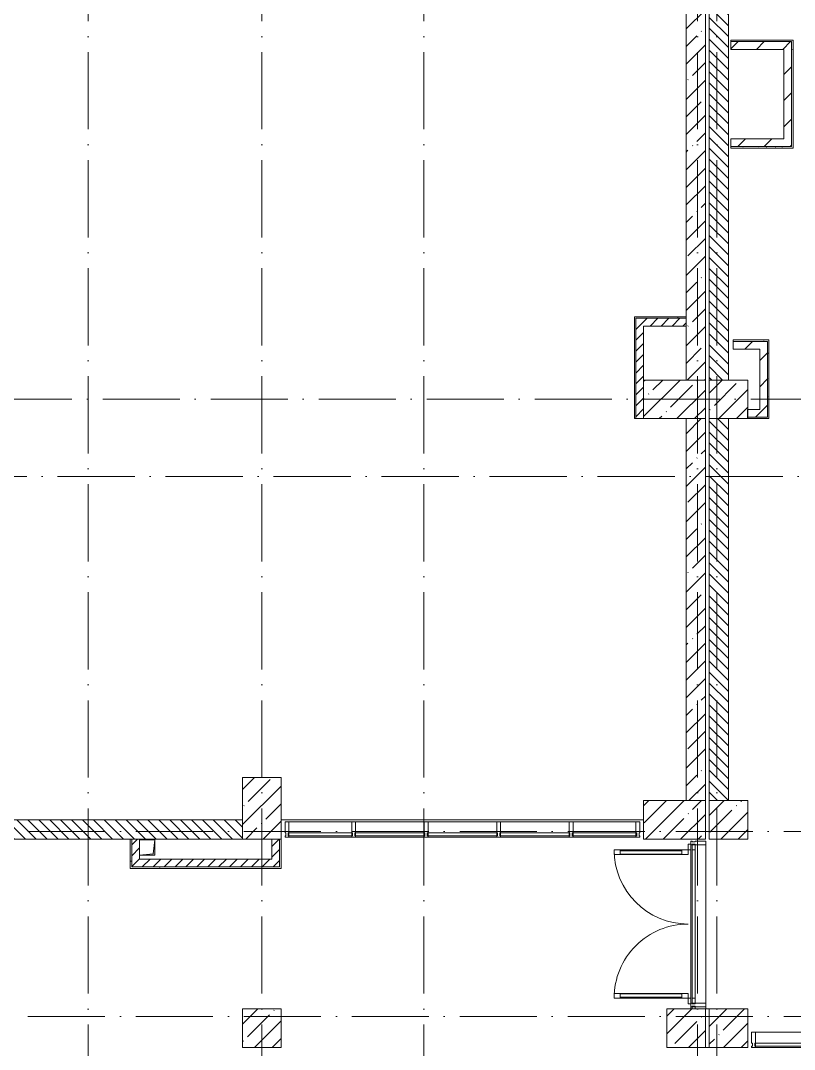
# Model space of a CAD drawing. Header units: millimetres. Extents: x -6467 to 106027, y -7090 to 195095.
# Drawn here: x 65821 to 75855, y 67156 to 80489 of the extents above; entities that cross this region are included whole.
import ezdxf

# ---------------------------------------------------------------- set-up
doc = ezdxf.new("R2010")
doc.units = ezdxf.units.MM
doc.linetypes.add('50_200_ШТРИХ_1Т_ш5_п1_п1_', pattern=[1400, 1000, -200, 0, -200])
for name, color, linetype, lineweight in [('A-DETL-GENF', 7, 'Continuous', 9), ('A-DOOR-2', 7, 'Continuous', 5), ('A-FLOR', 7, 'Continuous', 9), ('A-GLAZ-CWMG', 7, 'Continuous', 9), ('A-GLAZ-CWMG-1', 7, 'Continuous', 20), ('A-WALL', 7, 'Continuous', 5), ('A-WALL-FNSH-1', 7, 'Continuous', 5), ('I-WALL', 7, 'Continuous', 5), ('S-COLS', 7, 'Continuous', 9), ('S-COLS-1', 7, 'Continuous', 5)]:
    doc.layers.add(name, color=color, linetype=linetype, lineweight=lineweight)
for name, color, linetype, lineweight, true_color in [('I-WALL-1', 7, 'Continuous', 5, 0x787878), ('M-EQPM-1', 7, 'Continuous', 9, 0xaaaaaa), ('M-EQPM-2', 7, 'Continuous', 9, 0xe2e2e2), ('Оси-3', 7, '50_200_ШТРИХ_1Т_ш5_п1_п1_', 9, 0xaaaaaa)]:
    doc.layers.add(name, color=color, linetype=linetype, lineweight=lineweight, true_color=true_color)
pattern_1 = [(135, (0, 0), (-70.71068, -70.71068), [])]
pattern_2 = [(45, (0, 0), (-228.0985, 228.0985), []), (45, (228.1, 0), (-228.0985, 228.0985), [403.225, -80.645, 6.706, -73.939])]
pattern_3 = [(45, (0, 0), (-70.71068, 70.71068), [])]
pattern_4 = [(0, (0, 0), (406.4, 101.6), [6.706, -298.094, 6.706, -298.094, -1625.6]), (0, (0, 0), (406.4, 101.6), [-609.6, 6.706, -602.894, 6.706, -298.094, -711.2]), (0, (0, 0), (406.4, 101.6), [-1524, 6.706, -196.494, 6.706, -501.294]), (120, (152.4, 50.8), (-291.18818, 301.15272), [6.706, -298.094, 6.706, -298.094, -1625.6]), (120, (152.4, 50.8), (-291.18818, 301.15272), [-609.6, 6.706, -602.894, 6.706, -298.094, -711.2]), (120, (152.4, 50.8), (-291.18818, 301.15272), [-1524, 6.706, -196.494, 6.706, -501.294]), (240, (203.2, 254), (-115.21182, -402.75272), [6.706, -298.094, 6.706, -298.094, -1625.6]), (240, (203.2, 254), (-115.21182, -402.75272), [-609.6, 6.706, -602.894, 6.706, -298.094, -711.2]), (240, (203.2, 254), (-115.21182, -402.75272), [-1524, 6.706, -196.494, 6.706, -501.294])]
pattern_5 = [(45, (0, 0), (-169.70563, 169.70563), [])]

# ---------------------------------------------------------------- blocks, each defined once
blk = doc.blocks.new('Дверь_Витражная_СКБ_2Ст - ДВВ_ДАО_СОШ_Коридор EIW60-23084938-АИ_План этажа Радиаторы_2')
at = {"layer": 'A-DETL-GENF'}
for p, q in [((-960, 1010), (-900, 1010)), ((-960, 1010), (-960, 50)), ((-900, 1010), (-960, 1010)), ((-960, 1010), (-960, 50)), ((-900, 1010), (-900, 50)), ((-900, 50), (-900, 1010)), ((960, 1010), (900, 1010)), ((900, 1010), (900, 50)), ((960, 1010), (900, 1010)), ((900, 1010), (900, 50)), ((960, 1010), (960, 50)), ((960, 50), (960, 1010)), ((-960, 930), (-900, 930)), ((-950, 930), (-950, 130)), ((-906, 930), (-906, 130)), ((960, 930), (900, 930)), ((906, 930), (906, 130)), ((950, 930), (950, 130)), ((-1035, 50), (-1035, 17)), ((-960, 50), (-1035, 50)), ((-960, 50), (-1035, 50)), ((-1035, 50), (-1035, 17)), ((-960, 130), (-900, 130)), ((-900, 50), (-960, 50)), ((-960, 50), (-900, 50)), ((-960, 17), (-960, 50)), ((-960, 17), (-960, 50)), ((-960, -40), (-960, 0)), ((-960, -40), (-960, 0)), ((960, 130), (900, 130)), ((900, 50), (960, 50)), ((900, 50), (960, 50)), ((960, 17), (960, 50)), ((960, 50), (1035, 50)), ((960, 50), (960, 17)), ((1035, 50), (960, 50)), ((960, -40), (960, 0)), ((960, 0), (960, -40)), ((1035, 50), (1035, 17)), ((1035, 17), (1035, 50))]:
    blk.add_line(p, q, dxfattribs=at)
at = {"layer": 'A-DOOR-2'}
for p, q in [((-960, 1010), (-960, 50)), ((960, 1010), (960, 50))]:
    blk.add_line(p, q, dxfattribs=at)
for centre, start, end in [((-960, 50), 360, 90), ((960, 50), 90, 180)]:
    blk.add_arc(centre, 960, start, end, dxfattribs=at)
blk = doc.blocks.new('Прямоугольный импост - Импост структурный с накладкой - 180мм-22070662-АИ_План этажа Радиаторы_2')
at = {"layer": 'A-GLAZ-CWMG'}
for p, q in [((74510, 66556), (74510, 64506)), ((74527, 66556), (74567, 66556)), ((74527, 66556), (74527, 64506)), ((74567, 66556), (74567, 64506)), ((74707, 66556), (74707, 64506)), ((74567, 64506), (74527, 64506))]:
    blk.add_line(p, q, dxfattribs=at)
blk = doc.blocks.new('Прямоугольный импост - Импост структурный с накладкой - 180мм-22069925-АИ_План этажа Радиаторы_2')
at = {"layer": 'A-GLAZ-CWMG-1'}
for p, q in [((-25, 40), (-25, 180)), ((-25, 180), (25, 180)), ((25, 180), (25, 40)), ((-15, 40), (-25, 40)), ((-25, -17), (-25, 0)), ((-25, 0), (-15, 0)), ((-15, 0), (-15, 40)), ((15, 40), (15, 0)), ((25, 40), (15, 40)), ((15, 0), (25, 0)), ((25, 0), (25, -17)), ((25, -17), (-25, -17))]:
    blk.add_line(p, q, dxfattribs=at)
blk = doc.blocks.new('BSC_Колонна _Прямоугольная - 500х800-V296-АИ_План этажа Радиаторы_2')
at = {"layer": 'S-COLS-1'}
h = blk.add_hatch(dxfattribs=at)
h.set_pattern_fill('FP_192', color=256, style=0, pattern_type=2)
h.set_pattern_definition([(315, (-75581.04, 74300), (228.0985, 228.0985), []), (315, (-75581.04, 74071.9), (228.0985, 228.0985), [403.225, -80.645, 6.706, -73.939])])
h.paths.add_polyline_path([(-250, 400), (-250, -400), (250, -400), (250, 400), (131, 400)])
for p, q in [((250, 400), (-250, 400)), ((-250, 400), (-250, -400)), ((250, -400), (250, 400)), ((-250, -400), (250, -400))]:
    blk.add_line(p, q, dxfattribs=at)
blk = doc.blocks.new('BSC_Колонна _Прямоугольная - 500х800-V297-АИ_План этажа Радиаторы_2')
at = {"layer": 'S-COLS-1'}
h = blk.add_hatch(dxfattribs=at)
h.set_pattern_fill('FP_193', color=256, style=0, pattern_type=2)
h.set_pattern_definition([(315, (-70130.7, 74300), (228.0985, 228.0985), []), (315, (-70130.7, 74071.9), (228.0985, 228.0985), [403.225, -80.645, 6.706, -73.939])])
h.paths.add_polyline_path([(-250, 400), (-250, -400), (250, -400), (250, 400), (-50, 400)])
for p, q in [((250, 400), (-250, 400)), ((-250, 400), (-250, -400)), ((250, -400), (250, 400)), ((-250, -400), (250, -400))]:
    blk.add_line(p, q, dxfattribs=at)
blk = doc.blocks.new('Канал вертикальный прямоугольный - Шахта - значок проема-24087354-АИ_План этажа Радиаторы_2')
at = {"layer": 'M-EQPM-2'}
blk.add_hatch(color=256, dxfattribs=at).paths.add_polyline_path([(-100, 100), (-100, -100), (-80, 80), (100, 100)])
at = {"layer": 'M-EQPM-1'}
for p, q in [((-100, -100), (-100, 100)), ((-100, 100), (100, 100)), ((-80, 80), (-100, -100)), ((-80, 80), (100, 100)), ((100, 100), (100, -100)), ((100, -100), (-100, -100))]:
    blk.add_line(p, q, dxfattribs=at)
blk = doc.blocks.new('Прямоугольный импост - Импост структурный с накладкой - 180мм-23210170-АИ_План этажа Радиаторы_2')
at = {"layer": 'A-GLAZ-CWMG'}
for p, q in [((71055, 70103), (70165, 70103)), ((70165, 69923), (70165, 69963)), ((71055, 69963), (70165, 69963)), ((71055, 69923), (70165, 69923)), ((71055, 69906), (70165, 69906)), ((71055, 69963), (71055, 69923))]:
    blk.add_line(p, q, dxfattribs=at)
blk = doc.blocks.new('Прямоугольный импост - Импост структурный с накладкой - 180мм-23210067-АИ_План этажа Радиаторы_2')
at = {"layer": 'A-GLAZ-CWMG-1'}
for p, q in [((-25, 0), (-25, 17)), ((-25, 17), (25, 17)), ((-15, 0), (-25, 0)), ((-15, -40), (-15, 0)), ((25, 0), (15, 0)), ((15, 0), (15, -40)), ((25, 17), (25, 0)), ((-25, -180), (-25, -40)), ((-25, -40), (-15, -40)), ((15, -40), (25, -40)), ((25, -40), (25, -180)), ((25, -180), (-25, -180))]:
    blk.add_line(p, q, dxfattribs=at)
blk = doc.blocks.new('Прямоугольный импост - Импост структурный с накладкой - 180мм-26317004-АИ_План этажа Радиаторы_2')
at = {"layer": 'A-GLAZ-CWMG'}
for p, q in [((73800, 70103), (72985, 70103)), ((72985, 69923), (72985, 69963)), ((73800, 69963), (72985, 69963)), ((73800, 69923), (72985, 69923)), ((73800, 69906), (72985, 69906)), ((73800, 69963), (73800, 69923))]:
    blk.add_line(p, q, dxfattribs=at)
blk = doc.blocks.new('BSC_Колонна _Прямоугольная - 500х500-V365-АИ_План этажа Радиаторы_2')
at = {"layer": 'S-COLS-1'}
h = blk.add_hatch(dxfattribs=at)
h.set_pattern_fill('FP_251', color=256, style=0, pattern_type=2)
h.set_pattern_definition([(45, (-68950, -67430.7), (-228.0985, 228.0985), []), (45, (-68721.9, -67430.7), (-228.0985, 228.0985), [403.225, -80.645, 6.706, -73.939])])
h.paths.add_polyline_path([(-250, -250), (250, -250), (250, 250), (-250, 250)])
for p, q in [((250, 250), (-250, 250)), ((-250, 250), (-250, -250)), ((250, -250), (250, 250)), ((-250, -250), (250, -250))]:
    blk.add_line(p, q, dxfattribs=at)
blk = doc.blocks.new('Прямоугольный импост - Импост структурный с накладкой - 180мм-26311728-АИ_План этажа Радиаторы_2')
at = {"layer": 'A-GLAZ-CWMG'}
for p, q in [((9600, 10131), (9600, 11156)), ((9617, 11156), (9657, 11156)), ((9617, 10131), (9617, 11156)), ((9657, 10131), (9657, 11156)), ((9797, 10131), (9797, 11156)), ((9657, 10131), (9617, 10131))]:
    blk.add_line(p, q, dxfattribs=at)
blk = doc.blocks.new('Прямоугольный импост - Импост структурный с накладкой - 180мм-26349077-АИ_План этажа Радиаторы_2')
at = {"layer": 'A-GLAZ-CWMG'}
for p, q in [((74510, 67706), (74510, 67681)), ((74527, 67706), (74567, 67706)), ((74527, 67706), (74527, 67681)), ((74567, 67706), (74567, 67681)), ((74707, 67681), (74700, 67681)), ((74707, 67706), (74707, 67681))]:
    blk.add_line(p, q, dxfattribs=at)

msp = doc.modelspace()

# ---------------------------------------------------------------- hatches: boundary and pattern name
at = {"layer": 'A-WALL'}
h = msp.add_hatch(dxfattribs=at)
h.set_pattern_fill('FP_1', color=256, style=0, pattern_type=2)
h.set_pattern_definition(pattern_2)
h.paths.add_polyline_path([(74700, 75831), (74700, 81681), (74450, 81681), (74450, 75831)])
h = msp.add_hatch(dxfattribs=at)
h.set_pattern_fill('FP_1', color=256, style=0, pattern_type=2)
h.set_pattern_definition(pattern_2)
h.paths.add_polyline_path([(74700, 70381), (74700, 75331), (74450, 75331), (74450, 70381)])
at = {"layer": 'I-WALL'}
h = msp.add_hatch(dxfattribs=at)
h.set_pattern_fill('FP_2', color=256, style=0, pattern_type=2)
h.set_pattern_definition(pattern_1)
h.paths.add_polyline_path([(75000, 70381), (75000, 75331), (74750, 75331), (74750, 70381)])
h.paths.add_polyline_path([(74750, 75831), (75000, 75831), (75000, 81681), (74750, 81681), (74750, 78528)])
h.paths.add_polyline_path([(75000, 82181), (75000, 85181), (74750, 85181), (74750, 82181)])
h = msp.add_hatch(dxfattribs=at)
h.set_pattern_fill('FP_5', color=256, style=0, pattern_type=2)
h.set_pattern_definition(pattern_5)
h.paths.add_polyline_path([(75718, 80116), (75818, 80116), (75818, 80216), (75030, 80216), (75030, 80116)])
h = msp.add_hatch(dxfattribs=at)
h.set_pattern_fill('FP_5', color=256, style=0, pattern_type=2)
h.set_pattern_definition(pattern_5)
h.paths.add_polyline_path([(75818, 78856), (75818, 80116), (75718, 80116), (75718, 78856)])
h = msp.add_hatch(dxfattribs=at)
h.set_pattern_fill('FP_5', color=256, style=0, pattern_type=2)
h.set_pattern_definition(pattern_5)
h.paths.add_polyline_path([(75718, 78856), (75718, 78956), (75030, 78956), (75030, 78856)])
h = msp.add_hatch(dxfattribs=at)
h.set_pattern_fill('FP_4', color=256, style=0, pattern_type=2)
h.set_pattern_definition(pattern_3)
h.paths.add_polyline_path([(74450, 76531), (74450, 76631), (73800, 76631), (73800, 76531), (73900, 76531)])
h = msp.add_hatch(dxfattribs=at)
h.set_pattern_fill('FP_4', color=256, style=0, pattern_type=2)
h.set_pattern_definition(pattern_3)
h.paths.add_polyline_path([(73900, 75331), (73900, 76531), (73800, 76531), (73800, 75331)])
h = msp.add_hatch(dxfattribs=at)
h.set_pattern_fill('FP_5', color=256, style=0, pattern_type=2)
h.set_pattern_definition(pattern_5)
h.paths.add_polyline_path([(75405, 76231), (75505, 76231), (75505, 76331), (75060, 76331), (75060, 76231)])
h = msp.add_hatch(dxfattribs=at)
h.set_pattern_fill('FP_5', color=256, style=0, pattern_type=2)
h.set_pattern_definition(pattern_5)
h.paths.add_polyline_path([(75405, 75451), (75505, 75451), (75505, 76231), (75405, 76231), (75405, 75712)])
h = msp.add_hatch(dxfattribs=at)
h.set_pattern_fill('FP_5', color=256, style=0, pattern_type=2)
h.set_pattern_definition(pattern_5)
h.paths.add_polyline_path([(75245, 75351), (75505, 75351), (75505, 75451), (75245, 75451)])
h = msp.add_hatch(dxfattribs=at)
h.set_pattern_fill('FP_2', color=256, style=0, pattern_type=2)
h.set_pattern_definition(pattern_1)
h.paths.add_polyline_path([(67362, 69881), (68700, 69881), (68700, 70131), (63250, 70131), (63250, 69881), (67262, 69881)])
h.paths.add_polyline_path([(60963, 69881), (62750, 69881), (62750, 70131), (57250, 70131), (57250, 69881), (59302, 69881)])
h.paths.add_polyline_path([(55788, 69881), (56750, 69881), (56750, 70131), (51000, 70131), (51000, 69881), (54319, 69881)])
h = msp.add_hatch(dxfattribs=at)
h.set_pattern_fill('FP_4', color=256, style=0, pattern_type=2)
h.set_pattern_definition(pattern_3)
h.paths.add_polyline_path([(67362, 69621), (67362, 69881), (67262, 69881), (67262, 69621)])
h = msp.add_hatch(dxfattribs=at)
h.set_pattern_fill('FP_4', color=256, style=0, pattern_type=2)
h.set_pattern_definition(pattern_3)
h.paths.add_polyline_path([(69180, 69521), (69180, 69881), (69080, 69881), (69080, 69521)])
h = msp.add_hatch(dxfattribs=at)
h.set_pattern_fill('FP_4', color=256, style=0, pattern_type=2)
h.set_pattern_definition(pattern_3)
h.paths.add_polyline_path([(69080, 69521), (69080, 69621), (67262, 69621), (67262, 69521)])
at = {"layer": 'I-WALL-1'}
h = msp.add_hatch(dxfattribs=at)
h.set_pattern_fill('FP_3', color=256, style=0, pattern_type=2)
h.set_pattern_definition(pattern_4)
h.paths.add_polyline_path([(75818, 80216), (75838, 80216), (75838, 80236), (75030, 80236), (75030, 80216)])
h = msp.add_hatch(dxfattribs=at)
h.set_pattern_fill('FP_3', color=256, style=0, pattern_type=2)
h.set_pattern_definition(pattern_4)
h.paths.add_polyline_path([(75838, 78836), (75838, 80216), (75818, 80216), (75818, 78836)])
h = msp.add_hatch(dxfattribs=at)
h.set_pattern_fill('FP_3', color=256, style=0, pattern_type=2)
h.set_pattern_definition(pattern_4)
h.paths.add_polyline_path([(75818, 78836), (75818, 78856), (75030, 78856), (75030, 78836), (75718, 78836)])
h = msp.add_hatch(dxfattribs=at)
h.set_pattern_fill('FP_3', color=256, style=0, pattern_type=2)
h.set_pattern_definition(pattern_4)
h.paths.add_polyline_path([(74450, 76631), (74450, 76651), (73780, 76651), (73780, 76631), (73800, 76631)])
h = msp.add_hatch(dxfattribs=at)
h.set_pattern_fill('FP_3', color=256, style=0, pattern_type=2)
h.set_pattern_definition(pattern_4)
h.paths.add_polyline_path([(73780, 75331), (73800, 75331), (73800, 76631), (73780, 76631), (73780, 75712)])
h = msp.add_hatch(dxfattribs=at)
h.set_pattern_fill('FP_3', color=256, style=0, pattern_type=2)
h.set_pattern_definition(pattern_4)
h.paths.add_polyline_path([(75505, 76331), (75525, 76331), (75525, 76351), (75060, 76351), (75060, 76331)])
h = msp.add_hatch(dxfattribs=at)
h.set_pattern_fill('FP_3', color=256, style=0, pattern_type=2)
h.set_pattern_definition(pattern_4)
h.paths.add_polyline_path([(75505, 75351), (75525, 75351), (75525, 76331), (75505, 76331), (75505, 75451)])
h = msp.add_hatch(dxfattribs=at)
h.set_pattern_fill('FP_3', color=256, style=0, pattern_type=2)
h.set_pattern_definition(pattern_4)
h.paths.add_polyline_path([(75245, 75331), (75525, 75331), (75525, 75351), (75245, 75351)])
h = msp.add_hatch(dxfattribs=at)
h.set_pattern_fill('FP_3', color=256, style=0, pattern_type=2)
h.set_pattern_definition(pattern_4)
h.paths.add_polyline_path([(67262, 69521), (67262, 69881), (67242, 69881), (67242, 69521)])
h = msp.add_hatch(dxfattribs=at)
h.set_pattern_fill('FP_3', color=256, style=0, pattern_type=2)
h.set_pattern_definition(pattern_4)
h.paths.add_polyline_path([(69200, 69501), (69200, 69881), (69180, 69881), (69180, 69501)])
h = msp.add_hatch(dxfattribs=at)
h.set_pattern_fill('FP_3', color=256, style=0, pattern_type=2)
h.set_pattern_definition(pattern_4)
h.paths.add_polyline_path([(67242, 69501), (69180, 69501), (69180, 69521), (67242, 69521)])
at = {"layer": 'S-COLS-1'}
h = msp.add_hatch(dxfattribs=at)
h.set_pattern_fill('FP_1', color=256, style=0, pattern_type=2)
h.set_pattern_definition(pattern_2)
h.paths.add_polyline_path([(75000, 75331), (75250, 75331), (75250, 75831), (74750, 75831), (74750, 75331)])
h = msp.add_hatch(dxfattribs=at)
h.set_pattern_fill('FP_1', color=256, style=0, pattern_type=2)
h.set_pattern_definition(pattern_2)
h.paths.add_polyline_path([(69200, 69881), (69200, 70681), (68700, 70681), (68700, 69881)])
h = msp.add_hatch(dxfattribs=at)
h.set_pattern_fill('FP_1', color=256, style=0, pattern_type=2)
h.set_pattern_definition(pattern_2)
h.paths.add_polyline_path([(74750, 69881), (75250, 69881), (75250, 70381), (74750, 70381), (74750, 70081)])
h = msp.add_hatch(dxfattribs=at)
h.set_pattern_fill('FP_1', color=256, style=0, pattern_type=2)
h.set_pattern_definition(pattern_2)
h.paths.add_polyline_path([(74200, 67181), (74700, 67181), (74700, 67681), (74200, 67681), (74200, 67265)])
h = msp.add_hatch(dxfattribs=at)
h.set_pattern_fill('FP_1', color=256, style=0, pattern_type=2)
h.set_pattern_definition(pattern_2)
h.paths.add_polyline_path([(74750, 67181), (75250, 67181), (75250, 67681), (74750, 67681), (74750, 67265)])

# ---------------------------------------------------------------- linework, layer by layer
at = {"layer": 'A-FLOR'}
for p, q in [((73900, 70131), (69200, 70131)), ((74707, 67681), (74750, 67681)), ((74750, 67181), (74700, 67181))]:
    msp.add_line(p, q, dxfattribs=at)
at = {"layer": 'A-WALL'}
for p, q in [((74450, 81681), (74450, 75831)), ((74700, 75831), (74700, 81681)), ((74750, 81681), (74750, 75831)), ((75000, 75831), (75000, 81681)), ((75818, 80216), (75030, 80216)), ((75818, 78856), (75818, 80216)), ((75030, 78856), (75818, 78856)), ((73800, 76631), (73800, 75331)), ((74450, 76631), (73800, 76631)), ((75505, 76331), (75060, 76331)), ((75505, 75351), (75505, 76331)), ((74750, 75831), (75000, 75831)), ((75245, 75351), (75505, 75351)), ((74450, 75331), (74450, 70381)), ((74700, 70381), (74700, 75331)), ((74750, 75331), (74750, 70381)), ((75000, 75331), (74750, 75331)), ((75000, 70381), (75000, 75331)), ((74750, 70381), (75000, 70381)), ((68700, 70131), (63250, 70131)), ((68700, 69881), (68700, 70131)), ((63521, 69881), (68700, 69881)), ((67262, 69881), (67262, 69521)), ((69180, 69521), (69180, 69881)), ((67262, 69521), (69180, 69521))]:
    msp.add_line(p, q, dxfattribs=at)
at = {"layer": 'A-WALL-FNSH-1'}
for p, q in [((75838, 80236), (75030, 80236)), ((75030, 80236), (75030, 80116)), ((75838, 78836), (75838, 80236)), ((75030, 80116), (75718, 80116)), ((75718, 80116), (75718, 78956)), ((75718, 78956), (75030, 78956)), ((75030, 78956), (75030, 78836)), ((75030, 78836), (75838, 78836)), ((73780, 76651), (73780, 75331)), ((74450, 76651), (73780, 76651)), ((73900, 75831), (73900, 76531)), ((73900, 76531), (74450, 76531)), ((75525, 76351), (75060, 76351)), ((75060, 76351), (75060, 76231)), ((75525, 75331), (75525, 76351)), ((75060, 76231), (75405, 76231)), ((75405, 76231), (75405, 75451)), ((75405, 75451), (75245, 75451)), ((75245, 75451), (75245, 75331)), ((73780, 75331), (73900, 75331)), ((75245, 75331), (75525, 75331)), ((67242, 69881), (67242, 69501)), ((67362, 69621), (67362, 69881)), ((69080, 69881), (69080, 69621)), ((69200, 69881), (69080, 69881)), ((69200, 69501), (69200, 69881)), ((69080, 69621), (67362, 69621)), ((67242, 69501), (69200, 69501))]:
    msp.add_line(p, q, dxfattribs=at)
at = {"layer": 'S-COLS'}
for p, q in [((75000, 75831), (74750, 75831)), ((74750, 75331), (75000, 75331)), ((68700, 70131), (68700, 69881))]:
    msp.add_line(p, q, dxfattribs=at)
at = {"layer": 'S-COLS-1'}
for p, q in [((74750, 75831), (74750, 75331)), ((75250, 75831), (75000, 75831)), ((75250, 75331), (75250, 75831)), ((75000, 75331), (75250, 75331)), ((68700, 70681), (68700, 70131)), ((69200, 70681), (68700, 70681)), ((69200, 69881), (69200, 70681)), ((75250, 70381), (74750, 70381)), ((74750, 70381), (74750, 69881)), ((75250, 69881), (75250, 70381)), ((68700, 69881), (69200, 69881)), ((74750, 69881), (75250, 69881)), ((74700, 67681), (74200, 67681)), ((74200, 67681), (74200, 67181)), ((74700, 67181), (74700, 67681)), ((75250, 67681), (74750, 67681)), ((74750, 67681), (74750, 67181)), ((75250, 67181), (75250, 67681)), ((74200, 67181), (74700, 67181)), ((74750, 67181), (75250, 67181))]:
    msp.add_line(p, q, dxfattribs=at)
at = {"layer": 'Оси-3'}
for p, q in [((66700, 91281), (66700, 52458)), ((68950, 91281), (68950, -5890)), ((71050, 91281), (71050, -5890)), ((74600, 91281), (74600, 11331)), ((74850, 91281), (74850, 11331)), ((48686, 75581), (104718, 75581)), ((36900, 74581), (104718, 74581)), ((104718, 69981), (48686, 69981)), ((104718, 67581), (-5267, 67581))]:
    msp.add_line(p, q, dxfattribs=at)

# ---------------------------------------------------------------- block references
at = {"layer": 'A-DOOR-2', "rotation": 89.99999999999993}
msp.add_blockref('Дверь_Витражная_СКБ_2Ст - ДВВ_ДАО_СОШ_Коридор EIW60-23084938-АИ_План этажа Радиаторы_2', (74527, 68781), dxfattribs=at)
at = {"layer": 'A-GLAZ-CWMG', "extrusion": (0, 0, -1)}
for name, p, rotation in [('Прямоугольный импост - Импост структурный с накладкой - 180мм-23210067-АИ_План этажа Радиаторы_2', (-69275, 69923), 180), ('Прямоугольный импост - Импост структурный с накладкой - 180мм-23210067-АИ_План этажа Радиаторы_2', (-70140, 69923), 180), ('Прямоугольный импост - Импост структурный с накладкой - 180мм-23210067-АИ_План этажа Радиаторы_2', (-71080, 69923), 180), ('Прямоугольный импост - Импост структурный с накладкой - 180мм-23210067-АИ_План этажа Радиаторы_2', (-72020, 69923), 180), ('Прямоугольный импост - Импост структурный с накладкой - 180мм-23210067-АИ_План этажа Радиаторы_2', (-72960, 69923), 180), ('Прямоугольный импост - Импост структурный с накладкой - 180мм-23210067-АИ_План этажа Радиаторы_2', (-73825, 69923), 180), ('Прямоугольный импост - Импост структурный с накладкой - 180мм-22069925-АИ_План этажа Радиаторы_2', (-74527, 69831), 90.00000000000007), ('Прямоугольный импост - Импост структурный с накладкой - 180мм-22069925-АИ_План этажа Радиаторы_2', (-74527, 67731), 90.00000000000007), ('Прямоугольный импост - Импост структурный с накладкой - 180мм-23210067-АИ_План этажа Радиаторы_2', (-75325, 67198), 180)]:
    msp.add_blockref(name, p, dxfattribs=dict(at, rotation=rotation))
at = {"layer": 'A-GLAZ-CWMG'}
for name, p in [('Прямоугольный импост - Импост структурный с накладкой - 180мм-26317004-АИ_План этажа Радиаторы_2', (-3685, 0)), ('Прямоугольный импост - Импост структурный с накладкой - 180мм-23210170-АИ_План этажа Радиаторы_2', (0, 0)), ('Прямоугольный импост - Импост структурный с накладкой - 180мм-23210170-АИ_План этажа Радиаторы_2', (940, 0)), ('Прямоугольный импост - Импост структурный с накладкой - 180мм-23210170-АИ_План этажа Радиаторы_2', (1880, 0)), ('Прямоугольный импост - Импост структурный с накладкой - 180мм-26317004-АИ_План этажа Радиаторы_2', (0, 0)), ('Прямоугольный импост - Импост структурный с накладкой - 180мм-22070662-АИ_План этажа Радиаторы_2', (0, 3250)), ('Прямоугольный импост - Импост структурный с накладкой - 180мм-26349077-АИ_План этажа Радиаторы_2', (0, 0))]:
    msp.add_blockref(name, p, dxfattribs=at)
at = {"layer": 'A-GLAZ-CWMG', "rotation": 90.00000000000011}
msp.add_blockref('Прямоугольный импост - Импост структурный с накладкой - 180мм-26311728-АИ_План этажа Радиаторы_2', (86506, 57581), dxfattribs=at)
at = {"layer": 'M-EQPM-1', "rotation": 180}
msp.add_blockref('Канал вертикальный прямоугольный - Шахта - значок проема-24087354-АИ_План этажа Радиаторы_2', (67462, 69771), dxfattribs=at)
at = {"layer": 'S-COLS', "rotation": 89.9999999999999}
for name, p in [('BSC_Колонна _Прямоугольная - 500х800-V296-АИ_План этажа Радиаторы_2', (74300, 75581)), ('BSC_Колонна _Прямоугольная - 500х800-V297-АИ_План этажа Радиаторы_2', (74300, 70131))]:
    msp.add_blockref(name, p, dxfattribs=at)
at = {"layer": 'S-COLS'}
msp.add_blockref('BSC_Колонна _Прямоугольная - 500х500-V365-АИ_План этажа Радиаторы_2', (68950, 67431), dxfattribs=at)

doc.saveas('drawing.dxf')
